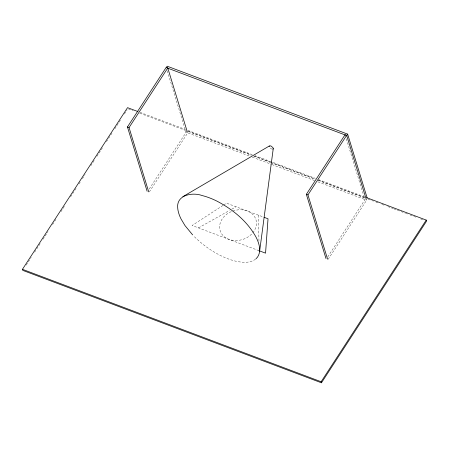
<?xml version="1.0" encoding="UTF-8"?>
<svg xmlns="http://www.w3.org/2000/svg" width="449" height="449" viewBox="0 0 449 449"><rect width="100%" height="100%" fill="white"/><g stroke="black" fill="none" stroke-linecap="round" stroke-linejoin="round"><path stroke-width="0.34" stroke-dasharray="2.25 1.68" d="M26.216 265.09L31.183 257.445M34.624 252.153L40.736 242.752M43.031 239.222L47.998 231.583M52.584 224.528L56.406 218.646M60.991 211.591L64.813 205.715M70.544 196.898L76.661 187.491M78.951 183.967L80.483 181.615M82.392 178.674L85.069 174.56M90.799 165.743L94.621 159.866M96.917 156.336L103.029 146.93M106.469 141.643L112.581 132.236M114.877 128.711L120.989 119.305M124.429 114.012L127.106 109.898M186.902 130.766L185.981 132.18L249.644 156.145M149.225 189.023L186.043 132.388L167.202 70.757M149.304 191.959L187.643 132.988M327.731 256.946L364.936 199.726L346.089 138.096M328.191 259.298L366.53 200.327M222.996 205.423L192.088 225.499L259 250.688M223.58 205.047L226.498 203.15L263.462 217.069M255.554 259.208C249.655 263.468 241.798 262.564 235.113 261.037A41.005 17.606 33 0 1 220.582 255.571C210.575 250.536 201.427 243.829 193.553 235.865M198.475 227.907L229.411 210.514M231.836 209.15L236.079 206.759M140.015 112.351L185.308 129.402M187.935 130.39L252.265 154.608M254.892 155.595L315.288 178.326M318.566 179.566L364.521 196.858M188.215 131.26L251.221 154.978M253.848 155.966L270.259 162.14M270.91 162.386L314.884 178.938M318.167 180.172L364.768 197.717M128.526 108.972L133.123 110.701M139.684 113.17L185.633 130.468M188.26 131.456L251.283 155.18M253.904 156.168L270.315 162.342M270.971 162.589L314.957 179.145M318.24 180.38L364.846 197.925M368.129 199.16L373.377 201.141M376.004 202.129L377.974 202.869M381.914 204.351L385.191 205.586M387.818 206.574L393.071 208.549M393.728 208.796L404.886 213M405.542 213.247L407.512 213.988M410.139 214.976L416.706 217.445M420.64 218.932L423.923 220.167M252.271 157.133L271.303 164.3M271.959 164.547L314.62 180.605M317.903 181.839L366.468 200.119M258.439 215.178L258.983 241.685M272.212 149.135A2.037 0.876 33 0 1 271.123 148.726L269.563 147.345A2.997 1.285 33 0 1 269.372 147.025M231.459 240.097A18.729 15.053 -17 0 0 256.25 220.88A18.729 15.053 -17 0 0 226.414 214.47A18.729 15.053 -17 0 0 231.459 240.097"/><path stroke-width="0.67" d="M259.595 251.547L273.245 148.63M366.491 197.605L426.224 220.089L426.55 221.155L321.456 382.806L22.776 270.377L22.45 269.31L127.544 107.659L138.045 111.61M147.12 191.274L127.46 126.96L166.181 67.406L167.774 68.007L187.435 132.32M148.72 191.875L129.059 127.567L167.774 68.007M326.008 258.613L306.347 194.299L345.068 134.745L346.662 135.345L366.328 199.653M327.607 259.213L307.947 194.9L346.662 135.345M347.649 134.133L346.729 135.547L166.242 67.608L167.163 66.194L347.649 134.133L367.187 198.037M321.456 382.806L321.13 381.745L426.224 220.089M255.969 258.798C258.899 256.345 259.898 252.327 259.64 248.639A61.272 26.306 33 0 0 256.244 237.538C247.579 221.464 232.807 209.352 216.772 201.051A41.005 17.606 33 0 0 202.241 195.579C192.677 192.026 176.216 194.782 177.714 207.977A61.272 26.306 33 0 0 181.11 219.078L184.982 225.561L192.643 234.883M272.824 149.119L273.228 148.726A2.997 1.285 33 0 0 272.885 147.62L271.325 146.239A2.037 0.876 33 0 0 270.236 145.83L269.22 146.239A2.997 1.285 33 0 0 269.204 146.481M182.827 196.684L269.456 145.919M127.46 126.96L129.059 127.567M306.347 194.299L307.947 194.9M264.113 217.31L268.025 218.786L265.561 253.157L259 250.688M22.45 269.31L321.13 381.745"/></g></svg>
